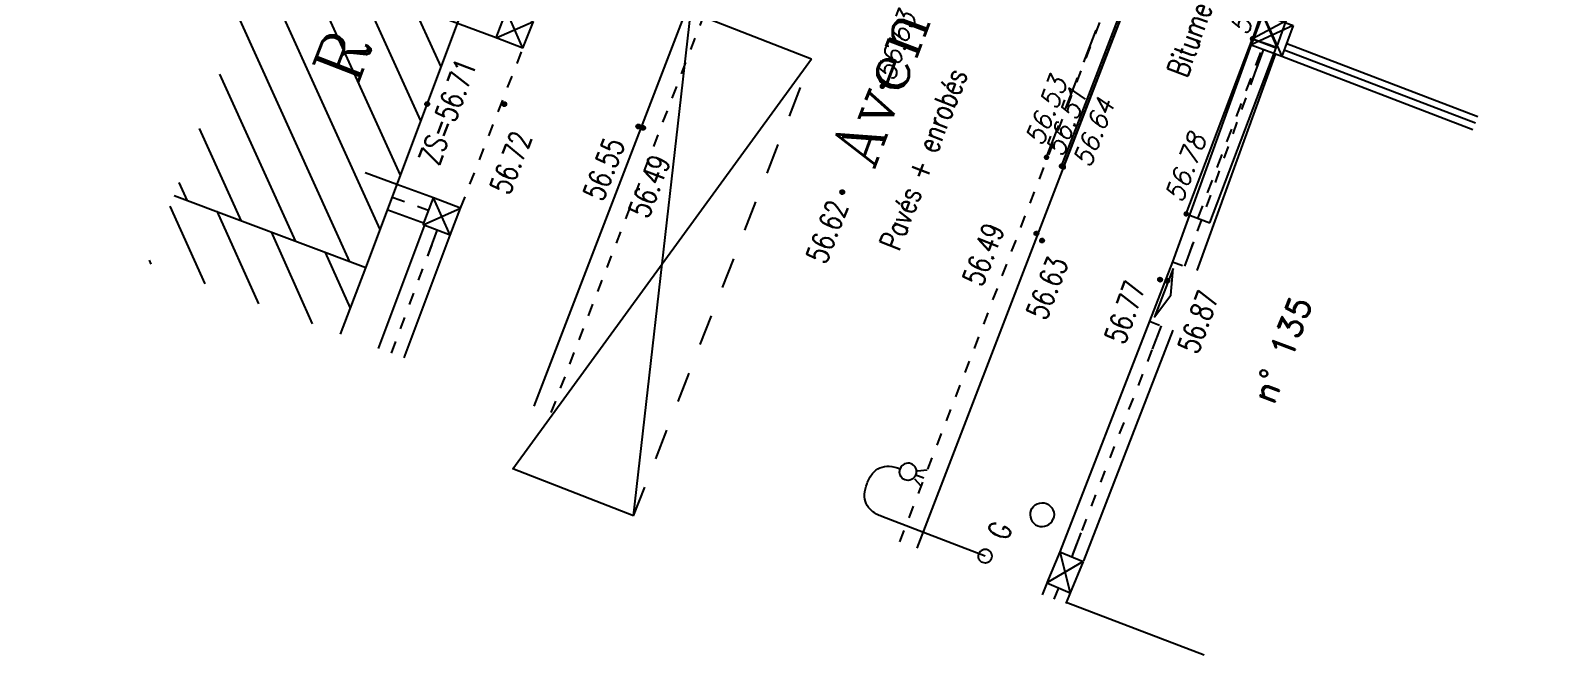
# Model space of a CAD drawing. Extents: x 661843 to 662062, y 6866352 to 6866909.
# Drawn here: x 661844.01 to 661866.13, y 6866351.84 to 6866361 of the extents above; entities that cross this region are included whole.
import ezdxf
from ezdxf.enums import TextEntityAlignment as Align

# ---------------------------------------------------------------- set-up
doc = ezdxf.new("R2010")
doc.units = 0
for name, pattern in [('CONTINU', [0]), ('DISCONTINU', [0.75, 0.5, -0.25]), ('GRILLE', [0.4, 0.2, -0.2]), ('JSI_TCO', [1, 0.5, 0.5]), ('JSI_TCO2', [1, 0.5, 0.5]), ('JSI_TIC', [0.2, 0.08, 0.01, -0.1, 0.01])]:
    doc.linetypes.add(name, pattern=pattern)
doc.layers.get('0').update_dxf_attribs({"linetype": 'CONTINUOUS'})
for name, color, linetype in [('ALTI', 140, 'CONTINUOUS'), ('BATI', 6, 'CONTINUOUS'), ('BORDURE', 7, 'CONTINU'), ('GEO_ALTI-PIC', 7, 'CONTINUOUS'), ('GEO_ALTICOT', 7, 'CONTINUOUS'), ('GEO_BATI_S', 44, 'CONTINUOUS'), ('GEO_CHANGE_REVET', 252, 'DISCONTINU'), ('GEO_MUR', 1, 'CONTINUOUS'), ('GEO_MUR_S', 7, 'CONTINUOUS'), ('GEO_TROTTOIR_BAS', 7, 'CONTINUOUS'), ('GEO_TROTTOIR_HAUT', 252, 'CONTINUOUS'), ('HACHURE', 7, 'CONTINUOUS'), ('LIMITE', 7, 'CONTINUOUS'), ('MARQUAGE', 7, 'CONTINUOUS'), ('OBJEP', 220, 'CONTINUOUS'), ('OBJGAZ', 30, 'CONTINUOUS'), ('TEXTE', 7, 'CONTINUOUS'), ('VOIRIE', 7, 'CONTINUOUS')]:
    doc.layers.add(name, color=color, linetype=linetype)
doc.styles.add('5-2', font='romand.shx', dxfattribs={"height": 0.35})
doc.styles.add('7-2', font='romanc.shx', dxfattribs={"height": 0.7})
doc.styles.add('ROMANS', font='romans.shx', dxfattribs={"width": 0.95, "oblique": 13.5, "height": 5})
doc.styles.get("Standard").update_dxf_attribs({"font": 'romans.shx'})
doc.linetypes.add('JSI_MUD', pattern='A,0.0001,[130,jsi_form.shx,S=0.5,R=0,X=0.875,Y=0],-0.75', length=0.7501)
doc.linetypes.add('JSI_MUG', pattern='A,0.0001,[130,jsi_form.shx,S=0.5,R=0,X=-0.125,Y=0],-0.75', length=0.7501)
doc.linetypes.add('JSI_MUR', pattern='A,1e-06,-0.5,[130,jsi_form.shx,S=0.7,R=315,X=0.05,Y=0],-0.5', length=1.000001)

# ---------------------------------------------------------------- blocks, each defined once
blk = doc.blocks.new('PTTOPO')
at = {"color": 0, "const_width": 0.04}
blk.add_lwpolyline([(0, 0.02, 1), (0, -0.02, 1)], format="xyb", close=True, dxfattribs=at)
at = {"color": 0}
blk.add_point((0, 0), dxfattribs=at)
at = {"layer": 'GEO_ALTICOT', "style": 'ROMANS', "oblique": 13.5, "width": 0.95}
blk.add_attdef('ALT', text='', height=0.28, dxfattribs=at).set_placement((0.1, -0.1), align=Align.TOP_LEFT)
blk = doc.blocks.new('P361')
for p, q in [((0, 0.999), (0.999, 0)), ((0, 0), (0.999, 0.999))]:
    blk.add_line(p, q)
at = {"flags": 128}
blk.add_lwpolyline([(0.999, 0), (0.999, 0.999), (0, 0.999), (0, 0)], close=True, dxfattribs=at)
blk = doc.blocks.new('$B_200')
at = {"color": 0, "linetype": 'BYBLOCK', "flags": 128}
for points in [[(0, -0.5, -0.414214), (-0.5, 0, -0.414214), (0, 0.5)], [(0, -0.5, 0.414214), (0.5, 0, 0.414214), (0, 0.5)]]:
    blk.add_lwpolyline(points, format="xyb", dxfattribs=at)
blk = doc.blocks.new('$B_130')
at = {"color": 0, "linetype": 'BYBLOCK', "flags": 128}
for points in [[(0, 0), (0, 0.812, -0.08), (0.012, 0.895, -0.117647), (0.047, 0.953, -0.117647), (0.105, 0.988, -0.08), (0.188, 1, -0.08), (0.27, 0.988, -0.117647), (0.328, 0.953, -0.117647), (0.363, 0.895, -0.08), (0.375, 0.812)], [(0.375, 0.688, -0.414214), (0.312, 0.75, -0.414214), (0.375, 0.812)], [(0.375, 0.688, 0.414214), (0.438, 0.75, 0.414214), (0.375, 0.812)]]:
    blk.add_lwpolyline(points, format="xyb", dxfattribs=at)
for points in [[(0.344, 0.688), (0.312, 0.625)], [(0.375, 0.688), (0.375, 0.625)], [(0.406, 0.688), (0.438, 0.625)]]:
    blk.add_lwpolyline(points, dxfattribs=at)
blk = doc.blocks.new('$B_030')
at = {"color": 0, "linetype": 'BYBLOCK', "flags": 128}
for points in [[(0, 0), (0, 1)], [(0, 1), (1, 1)], [(0, 1), (1, 0)], [(0, 0), (1, 1)], [(1, 0), (1, 1)], [(0, 0), (1, 0)]]:
    blk.add_lwpolyline(points, dxfattribs=at)
blk = doc.blocks.new('$B_027')
at = {"color": 0, "linetype": 'BYBLOCK', "flags": 128}
for points in [[(-0.5, -0.5), (0.5, -0.5), (0.5, -0.188)], [(-0.5, -0.5), (-0.5, -0.188)]]:
    blk.add_lwpolyline(points, dxfattribs=at)
blk.add_lwpolyline([(-0.406, -0.406), (0.406, -0.406), (0, -0.188)], close=True, dxfattribs=at)
blk = doc.blocks.new('$B_170')
at = {"color": 0, "linetype": 'BYBLOCK', "flags": 128}
for points in [[(-0.5, 0), (-0.5, 1)], [(0.5, 0), (0.5, 1)]]:
    blk.add_lwpolyline(points, dxfattribs=at)
blk = doc.blocks.new('$B_210')
at = {"linetype": 'CONTINUOUS'}
blk.add_hatch(color=0, dxfattribs=at).paths.add_polyline_path([(0, -0.5, -1), (0, 0.5, -1)])
at = {"color": 0, "linetype": 'BYBLOCK', "flags": 128}
blk.add_lwpolyline([(0, -0.5, -1), (0, 0.5, -1)], format="xyb", close=True, dxfattribs=at)
blk = doc.blocks.new('$B_040')
at = {"color": 0, "linetype": 'BYBLOCK', "flags": 128}
for points in [[(-0.5, -0.5), (0.5, 0.5), (0.5, -0.5)], [(-0.5, -0.5), (-0.5, 0.5), (0.5, -0.5)], [(-0.5, -0.5), (-0.4375, -0.5)], [(-0.375, -0.5), (-0.3125, -0.5)], [(-0.25, -0.5), (-0.1875, -0.5)], [(-0.125, -0.5), (-0.0625, -0.5)], [(0, -0.5), (0.0625, -0.5)], [(0.125, -0.5), (0.1875, -0.5)], [(0.25, -0.5), (0.3125, -0.5)], [(0.375, -0.5), (0.4375, -0.5)]]:
    blk.add_lwpolyline(points, dxfattribs=at)
blk = doc.blocks.new('*X84')
at = {"layer": 'HACHURE', "linetype": 'CONTINUOUS', "ltscale": 2}
for p, q in [((661846.575, 6866357.277, 57.333), (661846.064, 6866358.418, 57.333)), ((661847.364, 6866356.984, 57.333), (661846.754, 6866358.346, 57.333)), ((661848.152, 6866356.692, 57.333), (661847.547, 6866358.043, 57.333)), ((661845.787, 6866357.57, 57.333), (661845.762, 6866357.625, 57.333)), ((661848.706, 6866356.924, 57.333), (661848.34, 6866357.741, 57.333))]:
    blk.add_line(p, q, dxfattribs=at)

msp = doc.modelspace()

# ---------------------------------------------------------------- hatches: boundary and pattern name
at = {"layer": 'HACHURE', "linetype": 'CONTINUOUS', "ltscale": 2}
h = msp.add_hatch(dxfattribs=at)
h.set_pattern_fill('_USER', color=256, scale=0.6, angle=114.4458, style=0, pattern_type=0)
h.set_pattern_definition([(114.44576, (661958.265, 6866695.073), (-0.5462121, -0.2482989), [])])
h.paths.add_polyline_path([(661848.931, 6866357.515), (661846.122, 6866358.569), (661847.98, 6866363.524), (661850.789, 6866362.47)])

# ---------------------------------------------------------------- linework, layer by layer
at = {"layer": 'BATI', "linetype": 'JSI_TCO2', "ltscale": 2, "elevation": 57.333, "flags": 128}
for points in [[(661848.931, 6866357.515), (661850.789, 6866362.47)], [(661848.931, 6866357.515), (661846.122, 6866358.569)], [(661848.559, 6866356.541), (661848.931, 6866357.515)]]:
    msp.add_lwpolyline(points, dxfattribs=at)
at = {"layer": 'BORDURE', "linetype": 'JSI_TCO', "ltscale": 2, "elevation": 57.333, "flags": 128}
msp.add_lwpolyline([(661851.398, 6866355.487), (661856.199, 6866367.968, 0.032651), (661856.264, 6866368.182, 0.022546), (661856.314, 6866368.447, 0.016265), (661856.349, 6866368.763, 0.012192), (661856.368, 6866369.129, 0.047307), (661856.338, 6866369.551, 0.027804), (661856.263, 6866369.888, 0.022901), (661856.144, 6866370.248, 0.018895), (661855.98, 6866370.632, 0.01569), (661855.772, 6866371.041, 0.044472), (661855.331, 6866371.703, 0.050637), (661854.807, 6866372.233, 0.058904), (661854.133, 6866372.667, 0.009471), (661853.647, 6866372.892, 0.01213), (661853.21, 6866373.073, 0.015998), (661852.822, 6866373.209, 0.021848), (661852.481, 6866373.301), (661844.011, 6866375.142)], format="xyb", dxfattribs=at)
msp.add_lwpolyline([(661862.123, 6866366.69), (661857.01, 6866353.403)], dxfattribs=at)
at = {"layer": 'GEO_CHANGE_REVET'}
msp.add_polyline3d([(661858.911, 6866359.134, 56.528), (661861.933, 6866366.843, 56.516), (661862.537, 6866367.899, 56.521), (661863.337, 6866368.815, 56.526), (661864.301, 6866369.555, 56.531), (661865.496, 6866370.074, 56.524), (661866.778, 6866370.301, 56.517), (661868.077, 6866370.225, 56.51), (661874.052, 6866368.944, 56.519)], dxfattribs=at)
at = {"layer": 'GEO_MUR'}
for p, q in [((661861.931, 6866360.872, 56.779), (661862.277, 6866360.741, 56.779)), ((661860.959, 6866358.304, 56.779), (661861.305, 6866358.173, 56.779))]:
    msp.add_line(p, q, dxfattribs=at)
at = {"layer": 'GEO_MUR', "elevation": 56.779, "flags": 128}
msp.add_lwpolyline([(661861.305, 6866358.173), (661862.277, 6866360.741)], dxfattribs=at)
at = {"layer": 'GEO_MUR'}
msp.add_polyline3d([(661860.959, 6866358.304, 56.779), (661861.931, 6866360.872, 56.776)], dxfattribs=at)
at = {"layer": 'GEO_MUR_S', "linetype": 'GRILLE', "elevation": 56.779, "flags": 128}
msp.add_lwpolyline([(661861.132, 6866358.238), (661862.104, 6866360.807)], dxfattribs=at)
at = {"layer": 'GEO_TROTTOIR_BAS'}
msp.add_polyline3d([(661859.13, 6866359.005, 56.509), (661861.75, 6866365.813, 56.468), (661862.015, 6866366.502, 56.464), (661862.13, 6866366.759, 56.492), (661862.733, 6866367.802, 56.499), (661863.533, 6866368.702, 56.507), (661864.499, 6866369.423, 56.514), (661865.621, 6866369.919, 56.495), (661866.829, 6866370.126, 56.477), (661868.052, 6866370.032, 56.459), (661868.271, 6866369.993, 56.459), (661869.213, 6866369.762, 56.446), (661874.019, 6866368.765, 56.499)], dxfattribs=at)
at = {"layer": 'GEO_TROTTOIR_HAUT'}
msp.add_polyline3d([(661859.159, 6866358.991, 56.644), (661861.78, 6866365.801, 56.631), (661862.045, 6866366.49, 56.629), (661862.16, 6866366.745, 56.629), (661862.759, 6866367.783, 56.626), (661863.555, 6866368.678, 56.624), (661864.516, 6866369.395, 56.622), (661865.63, 6866369.887, 56.62), (661866.831, 6866370.093, 56.618), (661868.046, 6866370, 56.615), (661868.264, 6866369.961, 56.615), (661869.206, 6866369.73, 56.613), (661874.006, 6866368.717, 56.604)], dxfattribs=at)
at = {"layer": 'LIMITE', "linetype": 'JSI_MUG', "ltscale": 0.38}
msp.add_line((661862.091, 6866360.721, 114.096), (661861.961, 6866360.364, 114.098), dxfattribs=at)
at = {"layer": 'LIMITE', "linetype": 'JSI_MUD', "ltscale": 0.4}
msp.add_line((661849.84, 6866357.688, 114.053), (661849.98, 6866358.062, 114.051), dxfattribs=at)
at = {"layer": 'LIMITE', "linetype": 'JSI_MUD', "ltscale": 0.38}
msp.add_line((661861.065, 6866357.896, 114.112), (661860.936, 6866357.539, 114.113), dxfattribs=at)
at = {"layer": 'LIMITE', "linetype": 'JSI_MUG', "ltscale": 0.37}
msp.add_line((661860.593, 6866356.665, 114.116), (661860.459, 6866356.32, 114.112), dxfattribs=at)
at = {"layer": 'LIMITE', "linetype": 'JSI_MUD', "ltscale": 0.37}
msp.add_line((661859.413, 6866353.628, 114.086), (661859.28, 6866353.283, 114.083), dxfattribs=at)
at = {"layer": 'LIMITE', "elevation": 57.333, "flags": 128}
for points in [[(661850.842, 6866360.887), (661850.274, 6866361.097)], [(661862.432, 6866360.803), (661865.234, 6866359.731)], [(661862.36, 6866360.616), (661865.162, 6866359.544)], [(661849.926, 6866358.54), (661849.388, 6866358.734)], [(661849.79, 6866358.164), (661849.253, 6866358.357)], [(661858.916, 6866352.893), (661858.847, 6866352.722)], [(661859.257, 6866352.75), (661859.194, 6866352.593)], [(661859.198, 6866352.614), (661861.222, 6866351.84)]]:
    msp.add_lwpolyline(points, dxfattribs=at)
at = {"layer": 'LIMITE', "linetype": 'JSI_TCO', "ltscale": 2, "elevation": 57.333, "flags": 128}
for points in [[(661861.912, 6866360.786), (661860.757, 6866357.604)], [(661862.269, 6866360.656), (661861.115, 6866357.474)], [(661849.12, 6866356.332), (661849.793, 6866358.132)], [(661849.495, 6866356.193), (661850.167, 6866357.992)], [(661860.42, 6866356.732), (661859.107, 6866353.35)], [(661860.765, 6866356.598), (661859.452, 6866353.216)]]:
    msp.add_lwpolyline(points, dxfattribs=at)
at = {"layer": 'LIMITE', "linetype": 'JSI_TIC', "ltscale": 2, "elevation": 57.333, "flags": 128}
for points in [[(661862.091, 6866360.721), (661860.936, 6866357.539)], [(661849.858, 6866358.352), (661849.32, 6866358.546)], [(661849.307, 6866356.263), (661849.98, 6866358.062)], [(661860.593, 6866356.665), (661859.28, 6866353.283)], [(661859.086, 6866352.822), (661859.02, 6866352.657)]]:
    msp.add_lwpolyline(points, dxfattribs=at)
at = {"layer": 'LIMITE', "linetype": 'JSI_MUR', "ltscale": 0.2, "elevation": 57.333, "flags": 128}
msp.add_lwpolyline([(661862.396, 6866360.71), (661865.198, 6866359.638)], dxfattribs=at)
at = {"layer": 'VOIRIE', "linetype": 'JSI_TIC', "ltscale": 2, "elevation": 57.333, "flags": 128}
msp.add_lwpolyline([(661851.651, 6866355.393), (661856.451, 6866367.871, 0.032281), (661856.526, 6866368.114, 0.023209), (661856.581, 6866368.408, 0.016156), (661856.618, 6866368.739, 0.012264), (661856.638, 6866369.121, 0.047522), (661856.605, 6866369.594, 0.027397), (661856.525, 6866369.953, 0.022847), (661856.399, 6866370.336, 0.019047), (661856.227, 6866370.742, 0.01595), (661856.008, 6866371.171, 0.044646), (661855.538, 6866371.875, 0.050429), (661854.979, 6866372.442, 0.058895), (661854.251, 6866372.909, 0.009628), (661853.751, 6866373.142, 0.01224), (661853.299, 6866373.328, 0.015989), (661852.895, 6866373.469, 0.021557), (661852.539, 6866373.565), (661844.1, 6866375.399)], format="xyb", dxfattribs=at)
for points in [[(661861.871, 6866366.786), (661856.757, 6866353.497)], [(661850.321, 6866358.387), (661851.235, 6866360.733)]]:
    msp.add_lwpolyline(points, dxfattribs=at)

# ---------------------------------------------------------------- block references
at = {"layer": 'ALTI', "linetype": 'CONTINUOUS'}
for p, xscale, yscale, rotation in [((661850.961, 6866359.913, 57.333), 0.0600000002825927, 0.0600000002825927, 68.70541000121253), ((661852.927, 6866359.587, 57.333), 0.0599999998357342, 0.0599999998357342, 68.95824144156809), ((661852.997, 6866359.566, 57.333), 0.0599999998357342, 0.0599999998357342, 68.95824144156809), ((661855.917, 6866358.624, 57.333), 0.0600000000427846, 0.0600000000427846, 248.9530944094755), ((661858.763, 6866358.019, 57.333), 0.0600000000427846, 0.0600000000427846, 248.9530944094755), ((661858.846, 6866357.915, 57.333), 0.0600000000427846, 0.0600000000427846, 248.9530944094755), ((661860.576, 6866357.341, 57.333), 0.0600000001407547, 0.0600000001407547, 250.0552712836175), ((661860.682, 6866357.324, 57.333), 0.0600000001407547, 0.0600000001407547, 250.0552712836175)]:
    msp.add_blockref('$B_210', p, dxfattribs=dict(at, xscale=xscale, yscale=yscale, rotation=rotation))
at = {"layer": 'BATI', "linetype": 'CONTINUOUS'}
for name, xscale, yscale, rotation in [('$B_170', 2.523800000141474, 0.5000000000742785, 69.44411732503696), ('$B_210', 0.0599999999107928, 0.0599999999107928, 69.44411726530844)]:
    msp.add_blockref(name, (661849.831, 6866359.915, 57.333), dxfattribs=dict(at, xscale=xscale, yscale=yscale, rotation=rotation))
at = {"layer": 'GEO_ALTI-PIC'}
ref = msp.add_blockref('PTTOPO', (661861.931, 6866360.872, 56.776), dxfattribs=at)
ref.add_attrib('ALT', '56.78', dxfattribs={"layer": 'GEO_ALTICOT', "height": 0.28, "rotation": 69.2757, "style": 'ROMANS', "oblique": 13.5, "width": 0.95}).set_placement((661861.593, 6866361.006, 56.776), align=Align.TOP_LEFT)
ref = msp.add_blockref('PTTOPO', (661856.503, 6866360.175, 56.627), dxfattribs=at)
ref.add_attrib('ALT', '56.63', dxfattribs={"layer": 'GEO_ALTICOT', "height": 0.28, "rotation": 70.9801, "style": 'ROMANS', "oblique": 13.5, "width": 0.95}).set_placement((661856.408, 6866360.33, 56.627), align=Align.TOP_LEFT)
ref = msp.add_blockref('PTTOPO', (661858.911, 6866359.134, 56.528), dxfattribs=at)
ref.add_attrib('ALT', '56.53', dxfattribs={"layer": 'GEO_ALTICOT', "height": 0.28, "rotation": 68.5915, "style": 'ROMANS', "oblique": 13.5, "width": 0.95}).set_placement((661858.588, 6866359.386, 56.528), align=Align.TOP_LEFT)
ref = msp.add_blockref('PTTOPO', (661859.13, 6866359.005, 56.509), dxfattribs=at)
ref.add_attrib('ALT', '56.51', dxfattribs={"layer": 'GEO_ALTICOT', "height": 0.28, "rotation": 68.9491, "style": 'ROMANS', "oblique": 13.5, "width": 0.95}).set_placement((661858.886, 6866359.224, 56.509), align=Align.TOP_LEFT)
ref = msp.add_blockref('PTTOPO', (661859.159, 6866358.991, 56.644), dxfattribs=at)
ref.add_attrib('ALT', '56.64', dxfattribs={"layer": 'GEO_ALTICOT', "height": 0.28, "rotation": 68.9491, "style": 'ROMANS', "oblique": 13.5, "width": 0.95}).set_placement((661859.288, 6866359.067, 56.644), align=Align.TOP_LEFT)
ref = msp.add_blockref('PTTOPO', (661860.959, 6866358.304, 56.779), dxfattribs=at)
ref.add_attrib('ALT', '56.78', dxfattribs={"layer": 'GEO_ALTICOT', "height": 0.28, "rotation": 69.2757, "style": 'ROMANS', "oblique": 13.5, "width": 0.95}).set_placement((661860.634, 6866358.551, 56.779), align=Align.TOP_LEFT)
at = {"layer": 'GEO_BATI_S', "xscale": 0.4091683516921654, "yscale": 0.3799464432522655, "rotation": 250.8388180137748}
msp.add_blockref('P361', (661862.065, 6866361.259, 56.776), dxfattribs=at)
at = {"layer": 'HACHURE', "linetype": 'CONTINUOUS', "ltscale": 2}
msp.add_blockref('*X84', (0, 0), dxfattribs=at)
at = {"layer": 'LIMITE', "linetype": 'CONTINUOUS'}
for name, p, xscale, yscale, rotation in [('$B_030', (661851.235, 6866360.733, 57.333), 0.4218811798448191, 0.421900000057098, 68.64818928604492), ('$B_030', (661862.081, 6866361.234, 57.333), 0.4791278747518086, 0.4791000002797417, 249.2988299644011), ('$B_030', (661850.167, 6866357.992, 57.333), 0.4235507170252527, 0.4236000002718182, 68.77767625712042), ('$B_027', (661860.822, 6866357.077, 57.333), 0.9348444259532018, 0.5000000000742785, 248.8546019012295), ('$B_030', (661859.107, 6866353.35, 57.333), 0.4948228775114835, 0.369999999738484, 247.2144077632437)]:
    msp.add_blockref(name, p, dxfattribs=dict(at, xscale=xscale, yscale=yscale, rotation=rotation))
at = {"layer": 'MARQUAGE', "linetype": 'CONTINUOUS', "xscale": 7.190796520599823, "yscale": 1.899999999537422, "rotation": 68.71130970824747}
msp.add_blockref('$B_040', (661853.277, 6866357.572, 57.333), dxfattribs=at)
at = {"layer": 'OBJEP', "linetype": 'CONTINUOUS'}
for name, xscale, yscale, rotation in [('$B_130', 2.000000000222495, 2.000000000222495, 68.95309442479413), ('$B_200', 0.200000000100807, 0.200000000100807, 68.95309444060105)]:
    msp.add_blockref(name, (661858.012, 6866353.285, 57.333), dxfattribs=dict(at, xscale=xscale, yscale=yscale, rotation=rotation))
at = {"layer": 'OBJGAZ', "linetype": 'CONTINUOUS', "xscale": 0.3500000003598585, "yscale": 0.3500000003598585, "rotation": 248.7836253438253}
msp.add_blockref('$B_200', (661858.846, 6866353.895, 57.333), dxfattribs=at)

# ---------------------------------------------------------------- texts
at = {"layer": 'ALTI', "linetype": 'CONTINUOUS', "width": 0.75}
for s, rotation, p in [('56.72', 68.7054, (661850.739, 6866358.683, 57.333)), ('56.49', 68.9582, (661852.774, 6866358.337, 57.333))]:
    msp.add_text(s, height=0.32, rotation=rotation, dxfattribs=at).set_placement(p, align=Align.TOP_LEFT)
msp.add_text('56.55', height=0.32, rotation=68.9582, dxfattribs=at).set_placement((661852.406, 6866358.473, 57.333))
msp.add_text('56.62', height=0.32, rotation=68.9531, dxfattribs=at).set_placement((661855.86, 6866358.475, 57.333), align=Align.MIDDLE_RIGHT)
for s, rotation, p in [('56.49', 68.9531, (661858.301, 6866358.086, 57.333)), ('56.77', 70.0553, (661860.371, 6866357.245, 57.333))]:
    msp.add_text(s, height=0.32, rotation=rotation, dxfattribs=at).set_placement(p, align=Align.RIGHT)
for s, rotation, p in [('56.63', 68.9531, (661858.938, 6866357.708, 57.333)), ('56.87', 70.0553, (661861.143, 6866357.212, 57.333))]:
    msp.add_text(s, height=0.32, rotation=rotation, dxfattribs=at).set_placement(p, align=Align.TOP_RIGHT)
at = {"layer": 'BATI', "style": '7-2'}
msp.add_text('R', height=0.7, rotation=68.715, dxfattribs=at).set_placement((661848.797, 6866360.185, 57.333))
at = {"layer": 'BATI', "linetype": 'CONTINUOUS', "width": 0.75}
msp.add_text('ZS=56.71', height=0.32, rotation=69.4441, dxfattribs=at).set_placement((661849.981, 6866359.859, 57.333), align=Align.TOP_CENTER)
at = {"layer": 'OBJGAZ', "linetype": 'CONTINUOUS', "width": 0.75}
msp.add_text('G', height=0.32, rotation=68.7836, dxfattribs=at).set_placement((661858.413, 6866353.704, 57.333), align=Align.RIGHT)
at = {"layer": 'TEXTE'}
for s, height, rotation, style, p in [('Avenue Carnot', 0.7, 69.1839, '7-2', (661856.37, 6866358.942, 57.333)), ('n° 135', 0.35, 68.8911, '5-2', (661862.237, 6866355.494, 57.333))]:
    msp.add_text(s, height=height, rotation=rotation, dxfattribs=dict(at, style=style)).set_placement(p)
at = {"layer": 'TEXTE', "linetype": 'CONTINUOUS', "width": 0.75}
for s, rotation, p in [('Bitume', 70.0553, (661861.009, 6866360.864, 57.333)), ('Pavés + enrobés', 68.8868, (661857.105, 6866359.107, 57.333))]:
    msp.add_text(s, height=0.32, rotation=rotation, dxfattribs=at).set_placement(p, align=Align.MIDDLE_CENTER)

doc.saveas('drawing.dxf')
